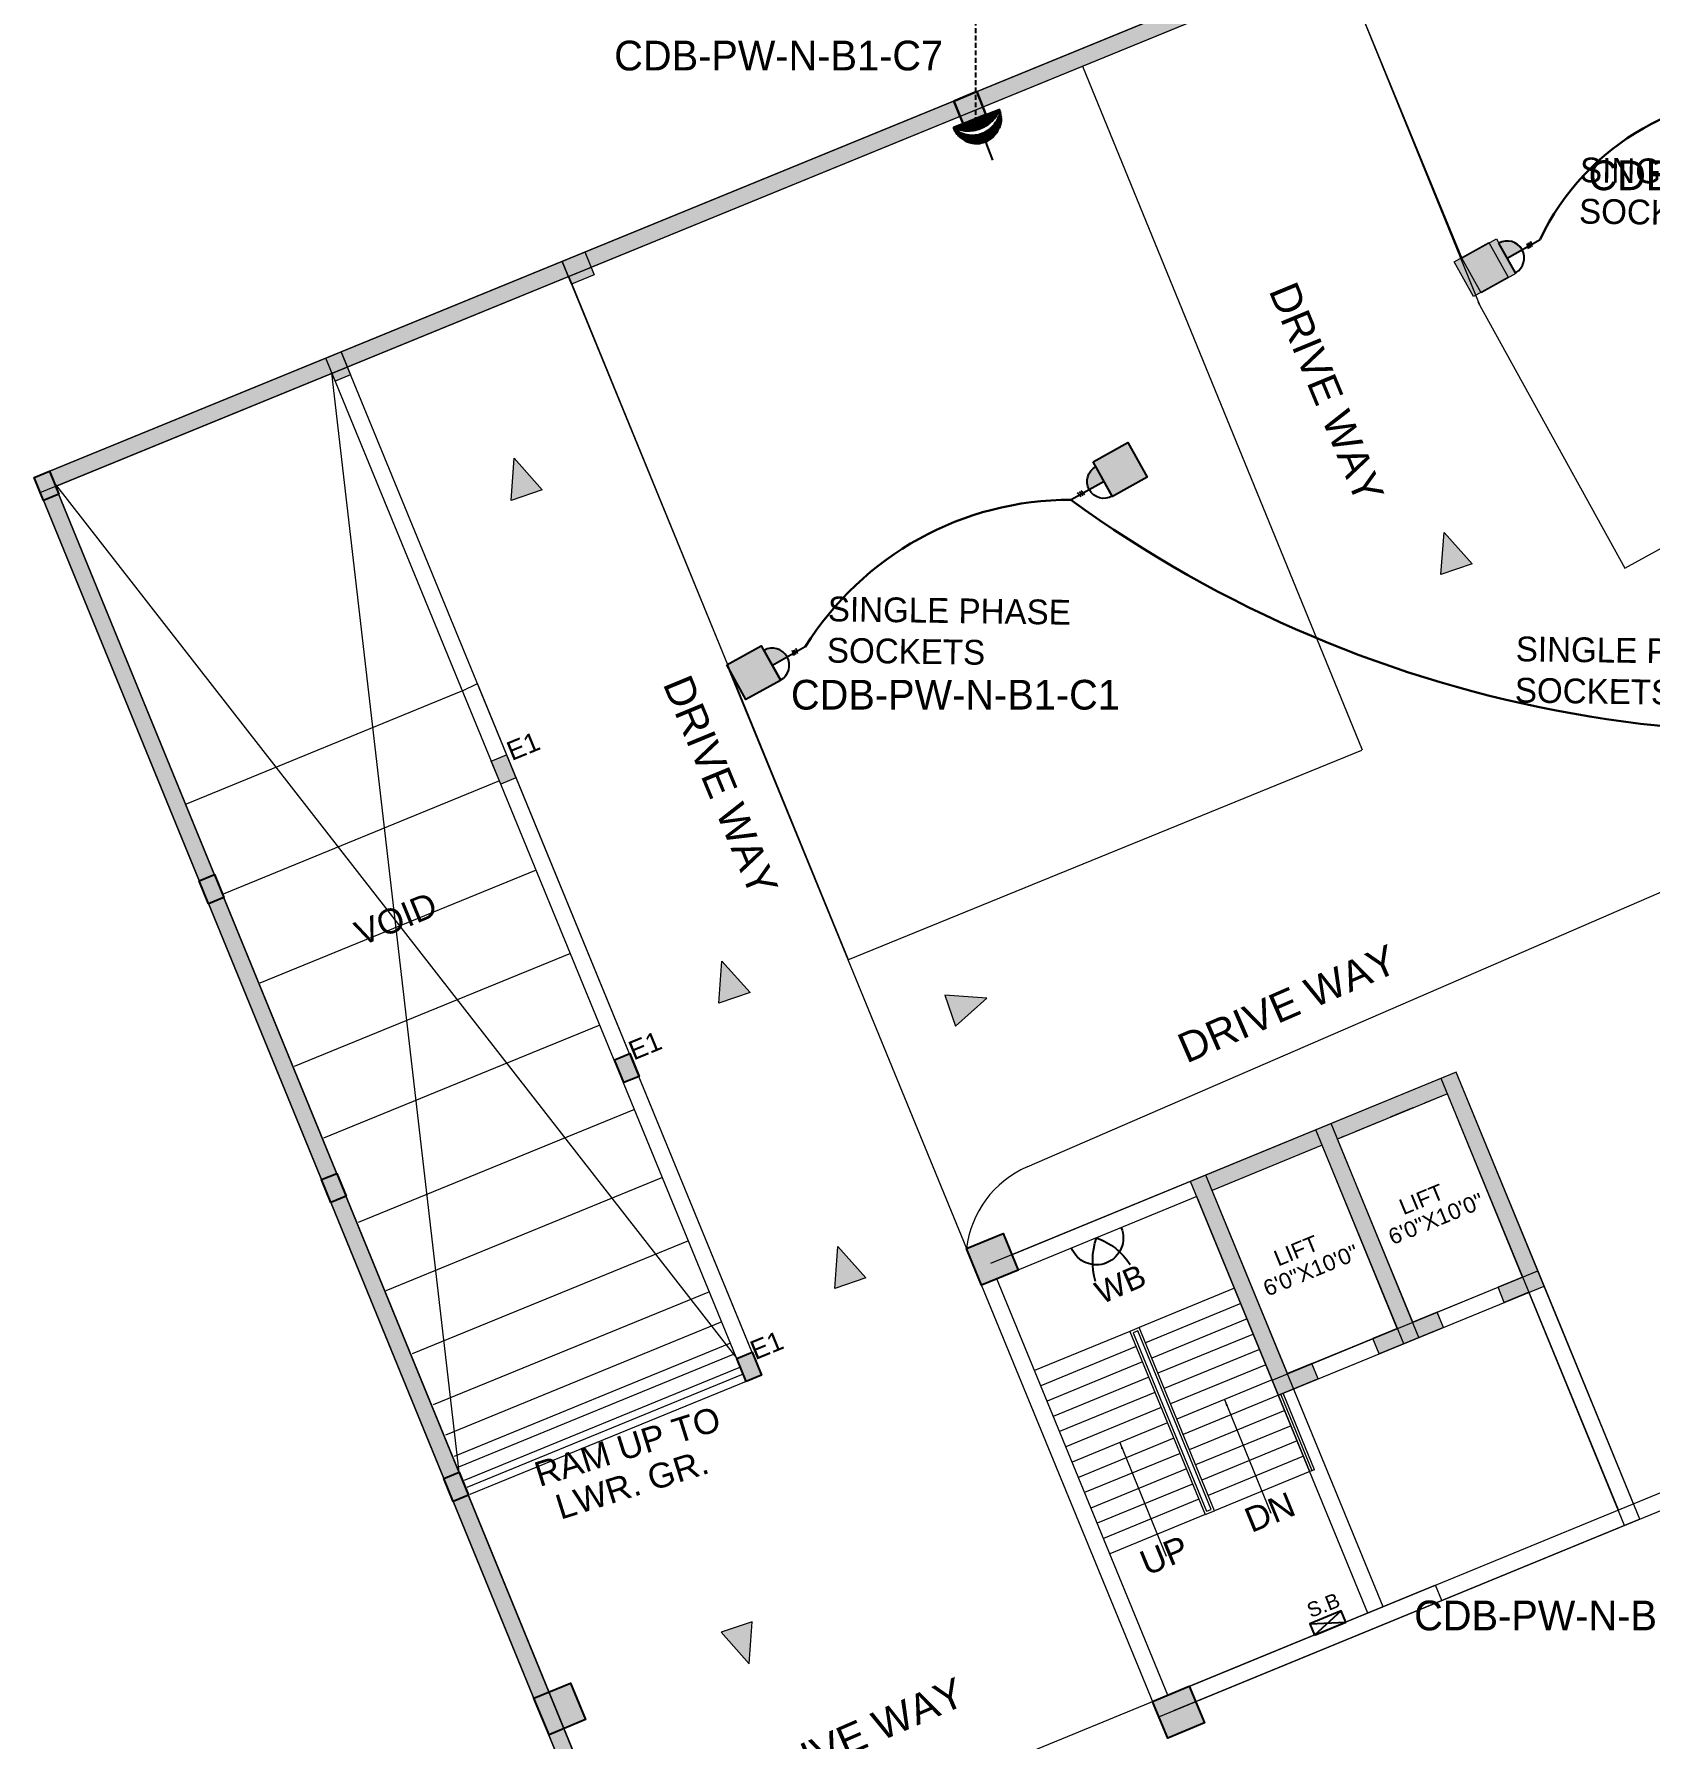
# Model space of a CAD drawing. Header units: inches. Extents: x 1195829 to 1240342, y -967019 to -858076.
# Drawn here: x 1221382 to 1222360, y -911753 to -910721 of the extents above; entities that cross this region are included whole.
import ezdxf

# ---------------------------------------------------------------- set-up
doc = ezdxf.new("R2010")
doc.units = ezdxf.units.IN
doc.header["$LTSCALE"] = 6
for name, pattern in [('6TH FLOOR$0$DASHED2', [0.375, 0.25, -0.125]), ('CENTERX2', [4, 2.5, -0.5, 0.5, -0.5]), ('DASHED', [0.75, 0.5, -0.25]), ('DASHED2', [0.375, 0.25, -0.125])]:
    doc.linetypes.add(name, pattern=pattern)
doc.layers.get('0').update_dxf_attribs({"color": 251})
for name, color, linetype, lineweight in [('23. Dimensions Layer', 252, 'Continuous', 0), ('col hatch', 251, 'Continuous', 30), ('column', 251, 'Continuous', 25), ('ELECT TEXT', 3, 'Continuous', 20), ('plan', 251, 'Continuous', 5), ('v.b', 251, 'Continuous', 5), ('W', 251, 'Continuous', 5), ('wall', 251, 'Continuous', 30)]:
    doc.layers.add(name, color=color, linetype=linetype, lineweight=lineweight)
for name, color, linetype in [('COLL SIZE', 251, 'Continuous'), ('DIM', 251, 'Continuous'), ('E-POWER', 7, 'Continuous'), ('EF', 111, 'CENTERX2'), ('EL', 252, 'Continuous'), ('line', 251, 'Continuous'), ('SMC-EL-T', 222, 'Continuous')]:
    doc.layers.add(name, color=color, linetype=linetype)
doc.styles.add('ARI', font='arial.ttf')
doc.styles.add('Romans', font='romans.shx')
doc.styles.get("Standard").update_dxf_attribs({"font": 'stylu.ttf', "height": 96})
doc.styles.add('style11', font='segoeui.ttf', dxfattribs={"height": 12})
doc.dimstyles.new('Copy(2) of AA', dxfattribs={"dimtxt": 12, "dimasz": 4, "dimexe": 0.18, "dimexo": 0, "dimgap": 0.09, "dimtad": 0, "dimdec": 0, "dimzin": 0, "dimdsep": 46, "dimlunit": 3, "dimtxsty": 'ARI', "dimblk": 'OBLIQUE', "dimcen": 0.09, "dimclrd": 7, "dimclre": 7, "dimclrt": 7, "dimadec": 0, "dimazin": 0, "dimtfac": 1, "dimtdec": 0, "dimtofl": 0, "dimtmove": 0, "dimatfit": 3, "dimfxl": 1, "dimtolj": 1, "dimtzin": 0, "dimlwd": 5, "dimlwe": 5, "dimarcsym": 0})
doc.dimstyles.new('Copy(2) of Scale 1-8', dxfattribs={"dimtxt": 6, "dimasz": 4, "dimexe": 5, "dimexo": 3.125, "dimgap": 2, "dimtad": 1, "dimtoh": 1, "dimdec": 1, "dimzin": 12, "dimdsep": 46, "dimlunit": 4, "dimtxsty": 'Romans', "dimblk": 'ARCHTICK', "dimcen": 12, "dimdle": 2.5, "dimclrd": 25, "dimclre": 25, "dimclrt": 20, "dimadec": 0, "dimazin": 0, "dimtfac": 1, "dimtdec": 1, "dimtmove": 1, "dimatfit": 0, "dimfxl": 1, "dimtolj": 1, "dimtzin": 4, "dimarcsym": 0})

# ---------------------------------------------------------------- blocks, each defined once
blk = doc.blocks.new('sdfsdfdsf')
at = {"layer": 'E-POWER'}
blk.add_hatch(color=256, dxfattribs=at).paths.add_polyline_path([(231090.6, -6345.5), (231090.6, -6355.8, 0.414214), (231100.9, -6345.5)])
for p, q in [((231080.3, -6345.5), (231100.9, -6345.5)), ((231090.6, -6345.5), (231090.6, -6368.4)), ((231089.1, -6359.6), (231092.3, -6360.4)), ((231089.1, -6360.8), (231092.3, -6361.6)), ((231089.1, -6362.1), (231092.3, -6362.9))]:
    blk.add_line(p, q, dxfattribs=at)
blk.add_arc((231090.6, -6345.5), 10.3, 180, 360, dxfattribs=at)
blk = doc.blocks.new('_Oblique')
at = {"layer": 'DIM', "color": 0, "lineweight": -2}
blk.add_line((-0.5, -0.5), (0.5, 0.5), dxfattribs=at)
blk = doc.blocks.new('RRR')
at = {"layer": 'line', "color": 1, "linetype": 'Continuous'}
for centre, radius, start, end in [((196002.86, -95870.71), 10.96, 90, 270), ((195982.97, -95888.1), 26.42, 41.16536, 79.7233), ((195983.47, -95848.25), 29.67, 276.05383, 310.81216)]:
    blk.add_arc(centre, radius, start, end, dxfattribs=at)
blk = doc.blocks.new('SB')
at = {"layer": 'W', "color": 6, "linetype": 'ByBlock', "lineweight": 25}
for p, q in [((196907.8, -96527.1), (196884.1, -96518.6)), ((196884.1, -96527.1), (196907.8, -96518.6))]:
    blk.add_line(p, q, dxfattribs=at)
blk.add_lwpolyline([(196884.1, -96518.6), (196907.8, -96518.6), (196907.8, -96527.1), (196884.1, -96527.1)], close=True, dxfattribs=at)
blk = doc.blocks.new('FGFDGFDG')
h = blk.add_hatch()
h.set_pattern_fill('ANSI31', color=1, scale=1.68)
h.set_pattern_definition([(45, (-78996.66372, 65749.10018), (-0.1484924, 0.1484924), [])])
edge = h.paths.add_edge_path()
edge.add_arc((-78981.54, 65749.1), 7.56, 0, 180)
edge.add_arc((-78981.54, 65745.54), 8.36, 25.2252, 154.7748, ccw=False)
at = {"layer": 'SMC-EL-T', "linetype": 'ByBlock'}
h = blk.add_hatch(dxfattribs=at)
h.set_pattern_fill('ANSI31', color=3)
h.set_pattern_definition([(45, (0, 0), (-0.08838834765, 0.08838834765), [])])
edge = h.paths.add_edge_path()
edge.add_arc((-78981.54, 65741.93), 10.42, 43.4884, 136.5116)
edge.add_line((-78989.1, 65749.1), (-78973.98, 65749.1))
at = {"color": 1}
for p, q in [((-78981.54, 65756.66, -2.49), (-78981.54, 65762.63, -2.49)), ((-78989.1, 65749.1, -2.49), (-78973.98, 65749.1, -2.49))]:
    blk.add_line(p, q, dxfattribs=at)
for centre, radius, start, end in [((-78981.54, 65749.1, -2.49), 7.56, 0, 180), ((-78981.54, 65745.54, -2.49), 8.36, 25.2252, 154.7748), ((-78981.54, 65741.93, -2.49), 10.42, 43.4884, 136.5116)]:
    blk.add_arc(centre, radius, start, end, dxfattribs=at)
at = {"layer": 'SMC-EL-T', "color": 3, "linetype": 'ByBlock'}
blk.add_line((-78989.1, 65749.1, -2.49), (-78973.98, 65749.1, -2.49), dxfattribs=at)
blk = doc.blocks.new('_ARCHTICK')
at = {"color": 0, "linetype": 'ByBlock', "const_width": 0.15}
blk.add_lwpolyline([(-0.5, -0.5), (0.5, 0.5)], dxfattribs=at)

msp = doc.modelspace()

# ---------------------------------------------------------------- hatches: boundary and pattern name
at = {"layer": 'col hatch', "lineweight": 25, "ltscale": 100, "true_color": 0x636466}
h = msp.add_hatch(color=251, dxfattribs=at)
h.dxf.hatch_style = 1
h.paths.add_polyline_path([(1221938.8, -910761.1), (1221952.7, -910755.4), (1221958.3, -910769.3), (1221944.5, -910775)])
at = {"layer": 'col hatch', "ltscale": 100, "true_color": 0x636466}
h = msp.add_hatch(color=251, dxfattribs=at)
h.dxf.hatch_style = 1
h.paths.add_polyline_path([(1221938.8, -910761.1), (1221952.7, -910755.4), (1221958.3, -910769.3), (1221944.5, -910775)])
at = {"layer": 'COLL SIZE', "lineweight": 25, "ltscale": 100, "true_color": 0xffc6b3}
h = msp.add_hatch(color=31, dxfattribs=at)
h.dxf.hatch_style = 1
h.paths.add_polyline_path([(1221387.4, -911003), (1221381.8, -910989.1), (1221391, -910985.3), (1221396.7, -910999.2)])
at = {"layer": 'COLL SIZE', "ltscale": 100}
h = msp.add_hatch(color=256, dxfattribs=at)
h.dxf.hatch_style = 1
h.paths.add_polyline_path([(1221387.4, -911003), (1221381.8, -910989.1), (1221391, -910985.3), (1221396.7, -910999.2)])
at = {"layer": 'COLL SIZE', "lineweight": 25, "ltscale": 100, "true_color": 0xffc6b3}
h = msp.add_hatch(color=31, dxfattribs=at)
h.dxf.hatch_style = 1
h.paths.add_polyline_path([(1221487.4, -911247.3), (1221481.8, -911233.4), (1221491, -911229.6), (1221496.7, -911243.5)])
at = {"layer": 'COLL SIZE', "ltscale": 100}
h = msp.add_hatch(color=256, dxfattribs=at)
h.dxf.hatch_style = 1
h.paths.add_polyline_path([(1221487.4, -911247.3), (1221481.8, -911233.4), (1221491, -911229.6), (1221496.7, -911243.5)])
at = {"layer": 'COLL SIZE', "lineweight": 25, "ltscale": 100, "true_color": 0xffc6b3}
h = msp.add_hatch(color=31, dxfattribs=at)
h.dxf.hatch_style = 1
h.paths.add_polyline_path([(1221739, -911355.6), (1221733.3, -911341.8), (1221742.6, -911338), (1221748.3, -911351.9)])
at = {"layer": 'COLL SIZE', "ltscale": 100}
h = msp.add_hatch(color=256, dxfattribs=at)
h.dxf.hatch_style = 1
h.paths.add_polyline_path([(1221739, -911355.6), (1221733.3, -911341.8), (1221742.6, -911338), (1221748.3, -911351.9)])
at = {"layer": 'COLL SIZE', "lineweight": 25, "ltscale": 100, "true_color": 0xffc6b3}
h = msp.add_hatch(color=31, dxfattribs=at)
h.dxf.hatch_style = 1
h.paths.add_polyline_path([(1221561.5, -911428.3), (1221555.9, -911414.4), (1221565.1, -911410.6), (1221570.8, -911424.5)])
at = {"layer": 'COLL SIZE', "ltscale": 100}
h = msp.add_hatch(color=256, dxfattribs=at)
h.dxf.hatch_style = 1
h.paths.add_polyline_path([(1221561.5, -911428.3), (1221555.9, -911414.4), (1221565.1, -911410.6), (1221570.8, -911424.5)])
at = {"layer": 'COLL SIZE', "lineweight": 25, "ltscale": 100, "true_color": 0xffc6b3}
h = msp.add_hatch(color=31, dxfattribs=at)
h.dxf.hatch_style = 1
h.paths.add_polyline_path([(1221813.1, -911536.7), (1221807.4, -911522.8), (1221816.7, -911519), (1221822.4, -911532.9)])
at = {"layer": 'COLL SIZE', "ltscale": 100}
h = msp.add_hatch(color=256, dxfattribs=at)
h.dxf.hatch_style = 1
h.paths.add_polyline_path([(1221813.1, -911536.7), (1221807.4, -911522.8), (1221816.7, -911519), (1221822.4, -911532.9)])
at = {"layer": 'COLL SIZE', "lineweight": 25, "ltscale": 100, "true_color": 0xffc6b3}
h = msp.add_hatch(color=31, dxfattribs=at)
h.dxf.hatch_style = 1
h.paths.add_polyline_path([(1221635.6, -911609.3), (1221629.9, -911595.4), (1221639.2, -911591.6), (1221644.9, -911605.5)])
at = {"layer": 'COLL SIZE', "ltscale": 100}
h = msp.add_hatch(color=256, dxfattribs=at)
h.dxf.hatch_style = 1
h.paths.add_polyline_path([(1221635.6, -911609.3), (1221629.9, -911595.4), (1221639.2, -911591.6), (1221644.9, -911605.5)])
at = {"layer": 'column', "ltscale": 10, "true_color": 0x636466}
h = msp.add_hatch(color=251, dxfattribs=at)
h.dxf.hatch_style = 1
h.paths.add_polyline_path([(1222023.3, -910979.6), (1222044.3, -910968), (1222056, -910988.9), (1222035, -911000.6)])
h = msp.add_hatch(color=251, dxfattribs=at)
h.dxf.hatch_style = 1
h.paths.add_polyline_path([(1222023.3, -910979.6), (1222044.3, -910968), (1222056, -910988.9), (1222035, -911000.6)])
h = msp.add_hatch(color=251, dxfattribs=at)
h.dxf.hatch_style = 1
h.paths.add_polyline_path([(1221801.3, -911102.6), (1221822.2, -911091), (1221833.9, -911112), (1221812.9, -911123.6)])
h = msp.add_hatch(color=251, dxfattribs=at)
h.dxf.hatch_style = 1
h.paths.add_polyline_path([(1221801.3, -911102.6), (1221822.2, -911091), (1221833.9, -911112), (1221812.9, -911123.6)])
h = msp.add_hatch(color=251, dxfattribs=at)
h.dxf.hatch_style = 1
h.paths.add_polyline_path([(1221946.5, -911456.1), (1221968.7, -911447), (1221977.9, -911469.2), (1221955.7, -911478.3)])
h = msp.add_hatch(color=251, dxfattribs=at)
h.dxf.hatch_style = 1
h.paths.add_polyline_path([(1221946.5, -911456.1), (1221968.7, -911447), (1221977.9, -911469.2), (1221955.7, -911478.3)])
h = msp.add_hatch(color=251, dxfattribs=at)
h.dxf.hatch_style = 1
h.paths.add_polyline_path([(1221684.5, -911728.5), (1221706.6, -911719.3), (1221715.8, -911741.4), (1221693.7, -911750.6)])
h = msp.add_hatch(color=251, dxfattribs=at)
h.dxf.hatch_style = 1
h.paths.add_polyline_path([(1221684.5, -911728.5), (1221706.6, -911719.3), (1221715.8, -911741.4), (1221693.7, -911750.6)])
h = msp.add_hatch(color=251, dxfattribs=at)
h.dxf.hatch_style = 1
h.paths.add_polyline_path([(1222059.3, -911730.5), (1222081.5, -911721.3), (1222090.6, -911743.5), (1222068.4, -911752.7)])
h = msp.add_hatch(color=251, dxfattribs=at)
h.dxf.hatch_style = 1
h.paths.add_polyline_path([(1222059.3, -911730.5), (1222081.5, -911721.3), (1222090.6, -911743.5), (1222068.4, -911752.7)])
at = {"layer": 'W', "ltscale": 10, "true_color": 0x636466}
h = msp.add_hatch(dxfattribs=at)
h.set_pattern_fill('AR-CONC', color=251, scale=0.06)
h.set_pattern_definition([(50, (101708.689, -9999.576), (10.93108014, -0.95634513), [1.143, -12.573]), (355, (101708.689, -9999.576), (-2.114605285, 11.46341071), [0.9144, -10.05843505]), (100.4514447, (101709.6, -9999.656), (8.816474825, 10.507065115), [0.97140053, -10.68541468]), (46.1842, (101708.689, -9996.528), (16.26474245, -2.52253968), [1.7145, -18.8595]), (96.6355576, (101710.045, -9996.738), (14.24424804, 14.84556748), [1.45710139, -16.02813649]), (351.1841512, (101708.69, -9996.528), (14.24424804, 14.84556748), [1.37159802, -15.08758392]), (21, (101710.213, -9997.29), (9.096863476, -6.13591189), [1.143, -12.573]), (326, (101710.213, -9997.29), (3.7081217, 11.05127797), [0.9144, -10.0584]), (71.451445, (101710.971, -9997.802), (12.80498516, 4.91536613), [0.97140053, -10.68539626]), (37.5, (101708.6892, -9999.576), (0.185316195, 5.073302332), [0, -9.93648, 0, -10.2108, 0, -10.0965]), (7.5, (101708.689, -9999.576), (4.00917975, 6.01083449), [0, -5.82168, 0, -9.70788, 0, -3.8481]), (327.5, (101705.2907, -9999.576), (8.13543571, -0.34372464), [0, -3.81, 0, -11.8872, 0, -15.7734]), (317.5, (101703.767, -9999.576), (8.887750883, 1.525589462), [0, -4.953, 0, -7.89432, 0, -11.2014])])
h.paths.add_polyline_path([(1222904.3, -912663.8), (1223035.4, -912682.2), (1223144.1, -912675.9), (1223258.8, -912669.3), (1223332.3, -912665.1), (1223469.5, -912665.1), (1224194, -911255.3), (1223063.4, -910132.6), (1222410.7, -910400.1), (1222469.9, -910543.6), (1221381.8, -910989.1), (1222107.1, -912761.1), (1222424.2, -912698.1), (1222723.8, -912638.5)])
h.paths.add_polyline_path([(1222905.7, -912653.9), (1223035.8, -912672.1), (1223143.6, -912665.9), (1223258.2, -912659.3), (1223332, -912655.1), (1223463.4, -912655.1), (1224181.7, -911257.2), (1223061, -910144.4), (1222423.8, -910405.6), (1222483, -910549.1), (1221394.8, -910994.6), (1222114.1, -912751.9), (1222421.9, -912687.9), (1222721.8, -912628.2)], flags=16)
h = msp.add_hatch(color=251, dxfattribs=at)
h.dxf.hatch_style = 1
h.paths.add_polyline_path([(1222246.6, -910856.2), (1222267.6, -910844.6), (1222279.2, -910865.6), (1222258.2, -910877.2)])
h = msp.add_hatch(color=251, dxfattribs=at)
h.dxf.hatch_style = 1
h.paths.add_polyline_path([(1221701.6, -910858.2), (1221715.4, -910852.5), (1221721.1, -910866.4), (1221707.3, -910872.1)])
h = msp.add_hatch(color=251, dxfattribs=at)
h.dxf.hatch_style = 1
h.paths.add_polyline_path([(1221701.6, -910858.2), (1221715.4, -910852.5), (1221721.1, -910866.4), (1221707.3, -910872.1)])
h = msp.add_hatch(color=251, dxfattribs=at)
h.dxf.hatch_style = 1
h.paths.add_polyline_path([(1222242, -910858.4), (1222263, -910846.8), (1222274.6, -910867.8), (1222253.6, -910879.4)])
h = msp.add_hatch(color=251, dxfattribs=at)
h.dxf.hatch_style = 1
h.paths.add_polyline_path([(1221564.1, -910930.7), (1221558.4, -910916.8), (1221567.7, -910913), (1221573.4, -910926.9)])
h = msp.add_hatch(color=251, dxfattribs=at)
h.dxf.hatch_style = 1
h.paths.add_polyline_path([(1221564.1, -910930.7), (1221558.4, -910916.8), (1221567.7, -910913), (1221573.4, -910926.9)])
at = {"layer": 'W', "ltscale": 10}
h = msp.add_hatch(color=256, dxfattribs=at)
h.dxf.hatch_style = 1
h.paths.add_polyline_path([(1221670.7, -911003), (1221672.5, -910977.5), (1221689.5, -910996.5)])
h = msp.add_hatch(color=256, dxfattribs=at)
h.dxf.hatch_style = 1
h.paths.add_polyline_path([(1222233.9, -911047.8), (1222235.8, -911022.4), (1222252.8, -911041.4)])
at = {"layer": 'W', "ltscale": 10, "true_color": 0x636466}
h = msp.add_hatch(color=251, dxfattribs=at)
h.dxf.hatch_style = 1
h.paths.add_polyline_path([(1221664.4, -911174.9), (1221658.7, -911161), (1221668, -911157.2), (1221673.6, -911171.1)])
h = msp.add_hatch(color=251, dxfattribs=at)
h.dxf.hatch_style = 1
h.paths.add_polyline_path([(1221664.4, -911174.9), (1221658.7, -911161), (1221668, -911157.2), (1221673.6, -911171.1)])
at = {"layer": 'W', "ltscale": 10}
h = msp.add_hatch(color=256, dxfattribs=at)
h.dxf.hatch_style = 1
h.paths.add_polyline_path([(1221796.5, -911307.5), (1221798.4, -911282.1), (1221815.4, -911301.1)])
h = msp.add_hatch(color=256, dxfattribs=at)
h.dxf.hatch_style = 1
h.paths.add_polyline_path([(1221939.9, -911321.4), (1221958.8, -911304.4), (1221933.4, -911302.6)])
at = {"layer": 'W', "ltscale": 10, "true_color": 0x636466}
h = msp.add_hatch(color=251, dxfattribs=at)
h.dxf.hatch_style = 1
h.paths.add_polyline_path([(1222237.8, -911362.4), (1222283.4, -911473.4), (1222268.5, -911479.5), (1222272.3, -911488.8), (1222296.4, -911478.8), (1222243.2, -911349.4), (1222082.3, -911415.5), (1222086.1, -911424.7), (1222135.5, -911545), (1222159.6, -911535.1), (1222155.8, -911525.8), (1222140.9, -911531.9), (1222095.3, -911420.9), (1222162, -911393.6), (1222207.5, -911504.6), (1222192.6, -911510.7), (1222196.4, -911519.9), (1222235.5, -911503.9), (1222231.7, -911494.6), (1222216.8, -911500.8), (1222171.2, -911389.8)])
at = {"layer": 'W', "ltscale": 10}
h = msp.add_hatch(color=256, dxfattribs=at)
h.dxf.hatch_style = 1
h.paths.add_polyline_path([(1221866.7, -911480.4), (1221868.6, -911454.9), (1221885.6, -911473.9)])
h = msp.add_hatch(color=256, dxfattribs=at)
h.dxf.hatch_style = 1
h.paths.add_polyline_path([(1221797.9, -911688.6), (1221814.9, -911707.6), (1221816.7, -911682.2)])

# ---------------------------------------------------------------- linework, layer by layer
at = {"layer": 'col hatch', "color": 251, "lineweight": 25, "ltscale": 100, "true_color": 0x636466, "elevation": 2940531728.4}
msp.add_lwpolyline([(1221938.8, -910761.1), (1221952.7, -910755.4), (1221958.3, -910769.3), (1221944.5, -910775), (1221938.8, -910761.1)], dxfattribs=at)
at = {"layer": 'col hatch', "color": 251, "ltscale": 100, "true_color": 0x636466, "elevation": 2940531728.4}
msp.add_lwpolyline([(1221938.8, -910761.1), (1221952.7, -910755.4), (1221958.3, -910769.3), (1221944.5, -910775), (1221938.8, -910761.1)], dxfattribs=at)
at = {"layer": 'COLL SIZE', "color": 31, "lineweight": 25, "ltscale": 100, "true_color": 0xffc6b3}
for points, elevation in [([(1221387.4, -911003), (1221381.8, -910989.1), (1221391, -910985.3), (1221396.7, -910999.2), (1221387.4, -911003)], 2940531728.4), ([(1221487.4, -911247.3), (1221481.8, -911233.4), (1221491, -911229.6), (1221496.7, -911243.5), (1221487.4, -911247.3)], 2940526601), ([(1221739, -911355.6), (1221733.3, -911341.8), (1221742.6, -911338), (1221748.3, -911351.9), (1221739, -911355.6)], 2940522631.6), ([(1221561.5, -911428.3), (1221555.9, -911414.4), (1221565.1, -911410.6), (1221570.8, -911424.5), (1221561.5, -911428.3)], 2940526601.3), ([(1221813.1, -911536.7), (1221807.4, -911522.8), (1221816.7, -911519), (1221822.4, -911532.9), (1221813.1, -911536.7)], 2940522631.9), ([(1221635.6, -911609.3), (1221629.9, -911595.4), (1221639.2, -911591.6), (1221644.9, -911605.5), (1221635.6, -911609.3)], 2940526601.6)]:
    msp.add_lwpolyline(points, dxfattribs=dict(at, elevation=elevation))
at = {"layer": 'COLL SIZE', "ltscale": 100}
for points, elevation in [([(1221387.4, -911003), (1221381.8, -910989.1), (1221391, -910985.3), (1221396.7, -910999.2), (1221387.4, -911003)], 2940531728.4), ([(1221487.4, -911247.3), (1221481.8, -911233.4), (1221491, -911229.6), (1221496.7, -911243.5), (1221487.4, -911247.3)], 2940526601), ([(1221739, -911355.6), (1221733.3, -911341.8), (1221742.6, -911338), (1221748.3, -911351.9), (1221739, -911355.6)], 2940522631.6), ([(1221561.5, -911428.3), (1221555.9, -911414.4), (1221565.1, -911410.6), (1221570.8, -911424.5), (1221561.5, -911428.3)], 2940526601.3), ([(1221813.1, -911536.7), (1221807.4, -911522.8), (1221816.7, -911519), (1221822.4, -911532.9), (1221813.1, -911536.7)], 2940522631.9), ([(1221635.6, -911609.3), (1221629.9, -911595.4), (1221639.2, -911591.6), (1221644.9, -911605.5), (1221635.6, -911609.3)], 2940526601.6)]:
    msp.add_lwpolyline(points, dxfattribs=dict(at, elevation=elevation))
at = {"layer": 'column', "color": 251, "ltscale": 10, "true_color": 0x636466}
for points, elevation in [([(1222023.3, -910979.6), (1222044.3, -910968), (1222056, -910988.9), (1222035, -911000.6), (1222023.3, -910979.6)], 2940530687.5), ([(1222023.3, -910979.6), (1222044.3, -910968), (1222056, -910988.9), (1222035, -911000.6), (1222023.3, -910979.6)], 2940530687.5), ([(1221801.3, -911102.6), (1221822.2, -911091), (1221833.9, -911112), (1221812.9, -911123.6), (1221801.3, -911102.6)], 2940526718.4), ([(1221801.3, -911102.6), (1221822.2, -911091), (1221833.9, -911112), (1221812.9, -911123.6), (1221801.3, -911102.6)], 2940526718.4), ([(1221946.5, -911456.1), (1221968.7, -911447), (1221977.9, -911469.2), (1221955.7, -911478.3), (1221946.5, -911456.1)], 2940530687.5), ([(1221946.5, -911456.1), (1221968.7, -911447), (1221977.9, -911469.2), (1221955.7, -911478.3), (1221946.5, -911456.1)], 2940530687.5), ([(1221684.5, -911728.5), (1221706.6, -911719.3), (1221715.8, -911741.4), (1221693.7, -911750.6), (1221684.5, -911728.5)], 2940526601.6), ([(1221684.5, -911728.5), (1221706.6, -911719.3), (1221715.8, -911741.4), (1221693.7, -911750.6), (1221684.5, -911728.5)], 2940526601.6), ([(1222059.3, -911730.5), (1222081.5, -911721.3), (1222090.6, -911743.5), (1222068.4, -911752.7), (1222059.3, -911730.5)], 2940530687.5), ([(1222059.3, -911730.5), (1222081.5, -911721.3), (1222090.6, -911743.5), (1222068.4, -911752.7), (1222059.3, -911730.5)], 2940530687.5)]:
    msp.add_lwpolyline(points, dxfattribs=dict(at, elevation=elevation))
at = {"layer": 'v.b', "color": 31, "linetype": 'DASHED2', "ltscale": 10, "true_color": 0xffc6b3}
msp.add_line((1222237.8, -911362.4, 2940534656.6), (1222171.2, -911389.8, 2940534656.6), dxfattribs=at)
at = {"layer": 'W', "color": 251, "ltscale": 10, "true_color": 0x636466}
for p, q in [((1221381.8, -910989.1, 2940531728.4), (1222469.9, -910543.6, 2940531414.2)), ((1221381.8, -910989.1, 2940531728.4), (1222469.9, -910543.6, 2940531414.2)), ((1221385.5, -910998.3, 2940531728.4), (1222473.7, -910552.9, 2940531414.2)), ((1221394.8, -910994.6, 2940531728.4), (1222483, -910549.1, 2940531720.2)), ((1222168.6, -910667, 2940530231.1), (1222246.6, -910856.2, 2940534656.6)), ((1222172.6, -910676.2, 2940531728.4), (1222257.5, -910885, 2940534578.5)), ((1222016.8, -910739.9, 2940531728.4), (1222186.3, -911154.1, 2940526718.4)), ((1221701.6, -910858.2, 2940531728.4), (1221801.7, -911102.4, 2940526718.4)), ((1221705.4, -910866.9, 2940531728.4), (1221874.9, -911281, 2940526718.4)), ((1222256.3, -910882.8, 2940534626.5), (1222345.4, -911044.1, 2940529053.1)), ((1222345.4, -911044.1, 2940529053.1), (1222640.6, -910880.9, 2940531375.1)), ((1221567.7, -910913, 2940531727.9), (1221558.4, -910916.8, 2940531727.9)), ((1221567.7, -910913, 2940531727.9), (1221558.4, -910916.8, 2940531727.9)), ((1221813.1, -911536.7, 2940522073.3), (1221558.5, -910916.8, 2940531727.9)), ((1221813.1, -911536.7, 2940522073.3), (1221558.5, -910916.8, 2940531727.9)), ((1221822.4, -911532.9, 2940522073.3), (1221567.7, -910913, 2940531727.9)), ((1221639.2, -911591.6, 2940526601.6), (1221562.2, -910926, 2940531727.9)), ((1222107.1, -912761.1, 2940526601), (1221381.8, -910989.1, 2940531728.4)), ((1222107.1, -912761.1, 2940526601), (1221381.8, -910989.1, 2940531728.4)), ((1221393.9, -910992.3, 2940531728.4), (1221807.4, -911522.8, 2940522631.9)), ((1222114.1, -912751.9, 2940526672.3), (1221394.8, -910994.6, 2940531728.4)), ((1222114.1, -912751.9, 2940526672.3), (1221394.8, -910994.6, 2940531728.4)), ((1221801.3, -911102.6, 2940526718.4), (1221946.5, -911456.1, 2940530687.5)), ((1221641.2, -911118.3, 2940525370.8), (1221650.3, -911113.9, 2940528734.3)), ((1221818.6, -911523.6, 2940522631.9), (1221650.3, -911113.9, 2940528734.3)), ((1221641.2, -911118.3, 2940525370.8), (1221473.8, -911186.9, 2940525370.8)), ((1221874.7, -911281.2, 2940526718.4), (1222185.9, -911154.2, 2940526718.4)), ((1221663.6, -911172.8, 2940524941.2), (1221496.2, -911241.4, 2940524941.2)), ((1221983.2, -911406.6, 2940530687.5), (1222464.5, -911198.1, 2940530687.5)), ((1221685.8, -911226.9, 2940524515.2), (1221518.4, -911295.4, 2940524515.2)), ((1221706.6, -911277.4, 2940524116.8), (1221539.2, -911345.9, 2940524116.8)), ((1221724.4, -911320.8, 2940523774.9), (1221557, -911389.3, 2940523774.9)), ((1222243.2, -911349.4, 2940534656.6), (1221961.1, -911465.3, 2940534656.6)), ((1222243.2, -911349.4, 2940534656.6), (1221974.1, -911460, 2940530687.5)), ((1222350.6, -911610.7, 2940530687.5), (1222243.2, -911349.4, 2940534656.6)), ((1222306.3, -911502.8, 2940534656.6), (1222243.2, -911349.4, 2940534656.6)), ((1222341.4, -911614.5, 2940530687.5), (1222234, -911353.2, 2940534656.6)), ((1221745.4, -911371.9, 2940523372), (1221578, -911440.4, 2940523372)), ((1222237.8, -911362.4, 2940534656.6), (1222171.2, -911389.8, 2940534656.6)), ((1222283.4, -911473.4, 2940534656.6), (1222237.8, -911362.4, 2940534656.6)), ((1222220.6, -911510.1, 2940532689.4), (1222167.4, -911380.5, 2940534656.6)), ((1222211.4, -911513.9, 2940532689.4), (1222158.1, -911384.3, 2940534656.6)), ((1222216.8, -911500.8, 2940534656.6), (1222171.2, -911389.8, 2940534656.6)), ((1222161.9, -911393.6, 2940534656.6), (1222095.3, -911420.9, 2940534656.6)), ((1222161.9, -911393.6, 2940534656.6), (1222095.3, -911420.9, 2940534656.6)), ((1222207.5, -911504.6, 2940534656.6), (1222161.9, -911393.6, 2940534656.6)), ((1221762.4, -911413.2, 2940523046.9), (1221594.9, -911481.7, 2940523046.9)), ((1222198.9, -911673.1, 2940530687.5), (1222091.5, -911411.7, 2940534656.6)), ((1222189.7, -911676.9, 2940530687.5), (1222082.3, -911415.5, 2940534656.6)), ((1222140.9, -911531.9, 2940534656.6), (1222095.3, -911420.9, 2940534656.6)), ((1222086.1, -911424.7, 2940534656.6), (1221964.9, -911474.5, 2940534656.6)), ((1222135.5, -911545, 2940534656.6), (1222086.1, -911424.7, 2940534656.6)), ((1221778.1, -911451.4, 2940522745.4), (1221610.7, -911519.9, 2940522745.4)), ((1222061.2, -911735.2, 2940530687.5), (1221946.5, -911456.1, 2940530687.5)), ((1222061.2, -911735.2, 2940530687.5), (1221946.5, -911456.1, 2940530687.5)), ((1222068.5, -911726.7, 2940534656.6), (1221964.9, -911474.5, 2940534656.6)), ((1222068.5, -911726.7, 2940534656.6), (1221964.9, -911474.5, 2940534656.6)), ((1222131.7, -911535.8, 2940532689.4), (1222292.6, -911469.6, 2940532689.4)), ((1222283.4, -911473.4, 2940534656.6), (1222268.5, -911479.5, 2940534656.6)), ((1221790.8, -911482.3, 2940522501.5), (1221623.4, -911550.9, 2940522501.5)), ((1222108.9, -911480.2, 2940534656.6), (1222051.1, -911504, 2940534656.6)), ((1222108.9, -911480.2, 2940534656.6), (1222051.1, -911504, 2940534656.6)), ((1222135.5, -911545, 2940532689.4), (1222296.4, -911478.9, 2940532689.4)), ((1222231.7, -911494.6, 2940534656.6), (1222268.5, -911479.5, 2940534656.6)), ((1222272.3, -911488.8, 2940534656.6), (1222268.5, -911479.5, 2940534656.6)), ((1222287.2, -911482.6, 2940534656.6), (1222272.3, -911488.8, 2940534656.6)), ((1222345.2, -911623.8, 2940534656.6), (1222287.2, -911482.6, 2940534656.6)), ((1222112.7, -911489.5, 2940534656.6), (1222054.9, -911513.2, 2940534656.6)), ((1222112.7, -911489.5, 2940534656.6), (1222054.9, -911513.2, 2940534656.6)), ((1222231.7, -911494.6, 2940534656.6), (1222216.8, -911500.8, 2940534656.6)), ((1222235.5, -911503.9, 2940534656.6), (1222231.7, -911494.6, 2940534656.6)), ((1221798.3, -911500.6, 2940522357.7), (1221630.9, -911569.1, 2940522357.7)), ((1222045.5, -911506.3, 2940534656.6), (1221987.7, -911530, 2940534656.6)), ((1222045.5, -911506.3, 2940534656.6), (1221987.7, -911530, 2940534656.6)), ((1222116.5, -911498.7, 2940534656.6), (1222058.7, -911522.5, 2940534656.6)), ((1222116.5, -911498.7, 2940534656.6), (1222058.7, -911522.5, 2940534656.6)), ((1222207.5, -911504.6, 2940534656.6), (1222192.6, -911510.7, 2940534656.6)), ((1222235.5, -911503.9, 2940534656.6), (1222196.4, -911519.9, 2940534656.6)), ((1222354.4, -911620, 2940534656.6), (1222306.3, -911502.8, 2940534656.6)), ((1221803.6, -911513.5, 2940522255.5), (1221636.2, -911582.1, 2940522255.5)), ((1222049.3, -911515.5, 2940534656.6), (1221991.5, -911539.3, 2940534656.6)), ((1222049.3, -911515.5, 2940534656.6), (1221991.5, -911539.3, 2940534656.6)), ((1222120.3, -911508, 2940534656.6), (1222062.5, -911531.7, 2940534656.6)), ((1222120.3, -911508, 2940534656.6), (1222062.5, -911531.7, 2940534656.6)), ((1222155.8, -911525.8, 2940534656.6), (1222192.6, -911510.7, 2940534656.6)), ((1222196.4, -911519.9, 2940534656.6), (1222192.6, -911510.7, 2940534656.6)), ((1221806.3, -911520, 2940522204.4), (1221638.9, -911588.6, 2940522204.4)), ((1222053.1, -911524.8, 2940534656.6), (1221995.3, -911548.5, 2940534656.6)), ((1222053.1, -911524.8, 2940534656.6), (1221995.3, -911548.5, 2940534656.6)), ((1222124.1, -911517.2, 2940534656.6), (1222066.3, -911541, 2940534656.6)), ((1222124.1, -911517.2, 2940534656.6), (1222066.3, -911541, 2940534656.6)), ((1222127.9, -911526.5, 2940534656.6), (1222070.1, -911550.2, 2940534656.6)), ((1222127.9, -911526.5, 2940534656.6), (1222070.1, -911550.2, 2940534656.6)), ((1222155.8, -911525.8, 2940534656.6), (1222140.9, -911531.9, 2940534656.6)), ((1222159.6, -911535.1, 2940534656.6), (1222155.8, -911525.8, 2940534656.6)), ((1221809.6, -911528, 2940522141.3), (1221642.2, -911596.6, 2940522141.3)), ((1221811.3, -911532.3, 2940522107.5), (1221643.9, -911600.9, 2940522107.5)), ((1221813.1, -911536.6, 2940522073.3), (1221645.7, -911605.2, 2940522073.3)), ((1222056.9, -911534, 2940534656.6), (1221999.1, -911557.8, 2940534656.6)), ((1222056.9, -911534, 2940534656.6), (1221999.1, -911557.8, 2940534656.6)), ((1222131.7, -911535.7, 2940534656.6), (1222073.9, -911559.5, 2940534656.6)), ((1222131.7, -911535.7, 2940534656.6), (1222073.9, -911559.5, 2940534656.6)), ((1222159.6, -911535.1, 2940534656.6), (1222135.5, -911545, 2940534656.6)), ((1222060.7, -911543.3, 2940534656.6), (1222002.9, -911567, 2940534656.6)), ((1222060.7, -911543.3, 2940534656.6), (1222002.9, -911567, 2940534656.6)), ((1222135.5, -911545, 2940534656.6), (1222077.7, -911568.7, 2940534656.6)), ((1222135.5, -911545, 2940534656.6), (1222077.7, -911568.7, 2940534656.6)), ((1222154.5, -911591.2, 2940534656.6), (1222135.5, -911545, 2940534656.6)), ((1222155.9, -911590.7, 2940534656.6), (1222136.9, -911544.4, 2940534656.6)), ((1222157.3, -911590.1, 2940534656.6), (1222138.3, -911543.8, 2940534656.6)), ((1222064.5, -911552.5, 2940534656.6), (1222006.7, -911576.3, 2940534656.6)), ((1222064.5, -911552.5, 2940534656.6), (1222006.7, -911576.3, 2940534656.6)), ((1222139.3, -911554.2, 2940534656.6), (1222081.5, -911578, 2940534656.6)), ((1222139.3, -911554.2, 2940534656.6), (1222081.5, -911578, 2940534656.6)), ((1221739.1, -911862, 2940530687.5), (1222461.6, -911565.1, 2940530687.5)), ((1222068.3, -911561.8, 2940534656.6), (1222010.5, -911585.5, 2940534656.6)), ((1222068.3, -911561.8, 2940534656.6), (1222010.5, -911585.5, 2940534656.6)), ((1222143.1, -911563.5, 2940534656.6), (1222085.3, -911587.2, 2940534656.6)), ((1222143.1, -911563.5, 2940534656.6), (1222085.3, -911587.2, 2940534656.6)), ((1222072.1, -911571, 2940534656.6), (1222014.3, -911594.8, 2940534656.6)), ((1222072.1, -911571, 2940534656.6), (1222014.3, -911594.8, 2940534656.6)), ((1222063.1, -911739.7, 2940530687.5), (1222471, -911572.1, 2940530687.5)), ((1222146.9, -911572.7, 2940534656.6), (1222089.1, -911596.5, 2940534656.6)), ((1222146.9, -911572.7, 2940534656.6), (1222089.1, -911596.5, 2940534656.6)), ((1222075.9, -911580.3, 2940534656.6), (1222018.1, -911604, 2940534656.6)), ((1222075.9, -911580.3, 2940534656.6), (1222018.1, -911604, 2940534656.6)), ((1222150.7, -911582, 2940534656.6), (1222092.9, -911605.7, 2940534656.6)), ((1222150.7, -911582, 2940534656.6), (1222092.9, -911605.7, 2940534656.6)), ((1222079.7, -911589.5, 2940534656.6), (1222021.9, -911613.3, 2940534656.6)), ((1222079.7, -911589.5, 2940534656.6), (1222021.9, -911613.3, 2940534656.6)), ((1222083.5, -911598.8, 2940534656.6), (1222025.7, -911622.5, 2940534656.6)), ((1222083.5, -911598.8, 2940534656.6), (1222025.7, -911622.5, 2940534656.6)), ((1222154.5, -911591.2, 2940534656.6), (1222096.7, -911615, 2940534656.6)), ((1222154.5, -911591.2, 2940534656.6), (1222096.7, -911615, 2940534656.6)), ((1222157.3, -911590.1, 2940534656.6), (1222154.5, -911591.2, 2940534656.6)), ((1222087.3, -911608, 2940534656.6), (1222029.5, -911631.8, 2940534656.6)), ((1222087.3, -911608, 2940534656.6), (1222029.5, -911631.8, 2940534656.6)), ((1222091.1, -911617.3, 2940534656.6), (1222033.3, -911641, 2940534656.6)), ((1222091.1, -911617.3, 2940534656.6), (1222033.3, -911641, 2940534656.6)), ((1222354.4, -911620, 2940534656.6), (1222072.3, -911735.9, 2940534656.6)), ((1222230.6, -911660, 2940534656.6), (1222068.5, -911726.7, 2940534656.6)), ((1222234.4, -911669.3, 2940534656.6), (1222230.6, -911660, 2940534656.6))]:
    msp.add_line(p, q, dxfattribs=at)
for points, elevation in [([(1222904.3, -912663.8), (1223035.4, -912682.2), (1223144.1, -912675.9), (1223258.8, -912669.3), (1223332.3, -912665.1), (1223469.5, -912665.1), (1224194, -911255.3), (1223063.4, -910132.6), (1222410.7, -910400.1), (1222469.9, -910543.6), (1221381.8, -910989.1), (1222107.1, -912761.1), (1222436.9, -912804.5), (1222723.8, -912638.5), (1222904.3, -912663.8)], 2940533787), ([(1222246.6, -910856.2), (1222267.6, -910844.6), (1222279.2, -910865.6), (1222258.2, -910877.2), (1222246.6, -910856.2)], 2940534656.6), ([(1221701.6, -910858.2), (1221715.4, -910852.5), (1221721.1, -910866.4), (1221707.3, -910872.1), (1221701.6, -910858.2)], 2940531728.4), ([(1221701.6, -910858.2), (1221715.4, -910852.5), (1221721.1, -910866.4), (1221707.3, -910872.1), (1221701.6, -910858.2)], 2940531728.4), ([(1222242, -910858.4), (1222263, -910846.8), (1222274.6, -910867.8), (1222253.6, -910879.4), (1222242, -910858.4)], 2940530687.5), ([(1221564.1, -910930.7), (1221558.4, -910916.8), (1221567.7, -910913), (1221573.4, -910926.9), (1221564.1, -910930.7)], 2940531727.9), ([(1221564.1, -910930.7), (1221558.4, -910916.8), (1221567.7, -910913), (1221573.4, -910926.9), (1221564.1, -910930.7)], 2940531727.9), ([(1221664.4, -911174.9), (1221658.7, -911161), (1221668, -911157.2), (1221673.6, -911171.1), (1221664.4, -911174.9)], 2940518666.3), ([(1221664.4, -911174.9), (1221658.7, -911161), (1221668, -911157.2), (1221673.6, -911171.1), (1221664.4, -911174.9)], 2940518666.3), ([(1222091.1, -911617.3), (1222096.7, -911615), (1222051.1, -911504), (1222045.5, -911506.3), (1222091.1, -911617.3)], 2940534656.6), ([(1222091.1, -911617.3), (1222096.7, -911615), (1222051.1, -911504), (1222045.5, -911506.3), (1222091.1, -911617.3)], 2940534656.6)]:
    msp.add_lwpolyline(points, dxfattribs=dict(at, elevation=elevation))
for points, elevation in [([(1222905.7, -912653.9), (1223035.8, -912672.1), (1223143.6, -912665.9), (1223258.2, -912659.3), (1223332, -912655.1), (1223463.4, -912655.1), (1224181.7, -911257.2), (1223061, -910144.4), (1222423.8, -910405.6), (1222483, -910549.1), (1221394.8, -910994.6), (1222114.1, -912751.9), (1222434.8, -912794.2), (1222721.8, -912628.2)], 2940533787), ([(1222092, -911615.3), (1222094.7, -911614.2), (1222050.3, -911506), (1222047.5, -911507.1)], 2940534656.6), ([(1222092, -911615.3), (1222094.7, -911614.2), (1222050.3, -911506), (1222047.5, -911507.1)], 2940534656.6)]:
    msp.add_lwpolyline(points, close=True, dxfattribs=dict(at, elevation=elevation))
at = {"layer": 'W', "ltscale": 10}
for points, elevation in [([(1221670.7, -911003), (1221672.5, -910977.5), (1221689.5, -910996.5), (1221670.7, -911003)], 2940534332.9), ([(1222233.9, -911047.8), (1222235.8, -911022.4), (1222252.8, -911041.4), (1222233.9, -911047.8)], 2940529539), ([(1221796.5, -911307.5), (1221798.4, -911282.1), (1221815.4, -911301.1), (1221796.5, -911307.5)], 2940525631), ([(1221939.9, -911321.4), (1221958.8, -911304.4), (1221933.4, -911302.6), (1221939.9, -911321.4)], 2940530772.1), ([(1221866.7, -911480.4), (1221868.6, -911454.9), (1221885.6, -911473.9), (1221866.7, -911480.4)], 2940530687.5), ([(1221797.9, -911688.6), (1221814.9, -911707.6), (1221816.7, -911682.2), (1221797.9, -911688.6)], 2940530687.5)]:
    msp.add_lwpolyline(points, dxfattribs=dict(at, elevation=elevation))
at = {"layer": 'W', "color": 251, "ltscale": 10, "true_color": 0x636466}
msp.add_arc((1222008.2, -911463.5, 2940530687.5), 62.1, 113.7306, 173.2308, dxfattribs=at)
at = {"layer": 'wall', "color": 6, "ltscale": 6}
for centre, radius, start, end in [((1222430.8, -910909.2, 2940530687.5), 151.1, 84.0803, 154.8404), ((1222009.4, -911191.8, 2940530687.5), 189.2, 89.847, 148.0246), ((1222442.6, -910408.1, 2940530687.5), 735.4, 233.95, 285.8903)]:
    msp.add_arc(centre, radius, start, end, dxfattribs=at)

# ---------------------------------------------------------------- block references
at = {"layer": 'E-POWER', "color": 6, "linetype": '6TH FLOOR$0$DASHED2', "extrusion": (5.55344e-08, 2.63679e-08, 1), "rotation": 119.4410075879073}
for p in [(1330172, -1115300.8, 2940534656.7), (1329726.9, -1115547.4, 2940526718.4)]:
    msp.add_blockref('sdfsdfdsf', p, dxfattribs=at)
at = {"layer": 'E-POWER', "color": 6, "linetype": '6TH FLOOR$0$DASHED2', "extrusion": (-5.15382e-08, -3.35134e-08, 1), "xscale": -1, "rotation": 298.9919480223915}
msp.add_blockref('sdfsdfdsf', (1339738.3, -1109949.5, 2940530687.5), dxfattribs=at)
at = {"layer": 'EF', "xscale": 1.999999999999996, "yscale": 1.999999999999996, "zscale": 1.999999999999996, "rotation": 201.0077259934773}
msp.add_blockref('FGFDGFDG', (1027347.7, -844642.7, 2940531733.4), dxfattribs=at)
at = {"layer": 'W', "color": 251, "ltscale": 10, "true_color": 0x636466, "xscale": -1.486615675130428, "yscale": 1.486615675130428, "zscale": 1.486615675130428, "rotation": 292.358846534475}
msp.add_blockref('RRR', (1464676.3, -1126707.9, 2940534656.6), dxfattribs=at)
at = {"layer": 'W', "color": 0, "linetype": 'ByBlock', "lineweight": 25, "xscale": -0.867442345056781, "yscale": 0.867442345056781, "zscale": 0.8674423450567808, "rotation": 202.3422954978368}
msp.add_blockref('SB', (1096019.6, -1054051.6, 2940536136.5), dxfattribs=at)

# ---------------------------------------------------------------- texts
at = {"layer": '23. Dimensions Layer', "color": 5, "char_height": 15, "width": 232.023, "attachment_point": 7, "rotation": 359.1775, "style": 'style11'}
for insert in [(1222317.5, -910835.5, -146.4), (1221861.9, -911101.4, -146.4), (1222278.6, -911125.6, -146.4)]:
    msp.add_mtext('\\pi0.21266;{\\fCentury Gothic|b0|i0|c0|p34;\\C1;SINGLE PHASE SOCKETS}', dxfattribs=dict(at, insert=insert))
at = {"layer": 'ELECT TEXT', "color": 5, "char_height": 18, "rotation": 0.0025}
for s, insert, width, attachment_point in [('CDB-PW-N-B1-C7', (1221932.4, -910742.8, 2940531728.4), 207.008, 9), ('CDB-PW-N-B1-C4', (1222323.3, -910797.1), 201.421, 1), ('CDB-PW-N-B1-C1', (1221840.2, -911111.7), 201.421, 1), ('CDB-PW-N-B1-C1', (1222217.7, -911669.4), 201.421, 1)]:
    msp.add_mtext(s, dxfattribs=dict(at, insert=insert, width=width, attachment_point=attachment_point))
at = {"layer": 'plan', "color": 0, "lineweight": 25, "ltscale": 0.6, "insert": (1222151.7, -911671.7, 2940534034.7), "char_height": 8.93, "attachment_point": 1, "rotation": 21.5988, "style": 'ARI'}
msp.add_mtext_dynamic_manual_height_columns('{\\C5;S.B}', width=26.539, gutter_width=14.3, heights=[0], dxfattribs=at)
at = {"layer": 'W', "color": 251, "ltscale": 10, "true_color": 0x636466, "style": 'ARI'}
for s, height, rotation, p in [('E1', 11.52, 22.3416, (1221671.1, -911160.9, 2940523670.8)), ('VOID', 15, 22.3416, (1221580, -911273.1, 2940522833.9)), ('6\'0"X10\'0"', 9.6, 22.3416, (1222204.6, -911454.1, 2940525607)), ('6\'0"X10\'0"', 9.6, 22.3416, (1222204.6, -911454.1, 2940525607)), ('LIFT', 9.6, 22.3416, (1222211.2, -911436, 2940525607)), ('LIFT', 9.6, 22.3416, (1222211.2, -911436, 2940525607)), ('6\'0"X10\'0"', 9.6, 22.3416, (1222128.8, -911485.3, 2940525607)), ('6\'0"X10\'0"', 9.6, 22.3416, (1222128.8, -911485.3, 2940525607)), ('LIFT', 9.6, 22.3416, (1222135.3, -911467.1, 2940525607)), ('LIFT', 9.6, 22.3416, (1222135.3, -911467.1, 2940525607)), ('WB', 13.75, 23.5156, (1222028.3, -911490.1, 2940526158.6)), ('DN', 15, 22.3416, (1222119.1, -911628.5, 2940522749.3)), ('UP', 15, 22.3416, (1222055.7, -911654.5, 2940522749.3))]:
    msp.add_text(s, height=height, rotation=rotation, dxfattribs=at).set_placement(p)
at = {"layer": 'wall', "style": 'ARI'}
for s, height, rotation, p in [('DRIVE WAY', 18, 292.4406, (1222129.4, -910875.9, 2940520910.9)), ('DRIVE WAY', 18, 292.4406, (1221762.4, -911114, 2940523727.6)), ('DRIVE WAY', 18, 23.5156, (1222079.8, -911344.2, 2940523692.9)), ('E1', 11.52, 22.3416, (1221744.9, -911342.3, 2940528429.2)), ('E1', 11.52, 22.3416, (1221818.6, -911523.8, 2940528429.5)), ('RAM UP TO', 15, 17.4516, (1221687.9, -911600.6, 2940521045.2)), (' LWR. GR.', 15, 17.4516, (1221695.1, -911622.2, 2940521045.2)), ('DRIVE WAY', 18, 23.5156, (1221817.8, -911788.1, 2940524818.5))]:
    msp.add_text(s, height=height, rotation=rotation, dxfattribs=at).set_placement(p)

# ---------------------------------------------------------------- leaders
at = {"layer": 'EL', "color": 7, "linetype": 'DASHED'}
msp.add_leader([(1221952.2, -910773.9, 2940531728.4), (1221952.2, -910699, 2940531728.4), (1221803.2, -910699, 2940531728.4)], dimstyle='Copy(2) of Scale 1-8', override={"dimasz": 16, "dimtad": 0, "dimfxl": 0.18, "dimarcsym": 1}, dxfattribs=at)
at = {"layer": 'W', "color": 251, "ltscale": 10, "true_color": 0x636466}
for points in [[(1222102.8, -911547.6, 2940534656.6), (1222130.9, -911616.4, 2940534656.6)], [(1222039.4, -911573.7, 2940534656.6), (1222067.5, -911642.5, 2940534656.6)]]:
    msp.add_leader(points, dimstyle='Copy(2) of AA', override={"dimgap": 0.09, "dimtad": 0}, dxfattribs=at)

doc.saveas('drawing.dxf')
